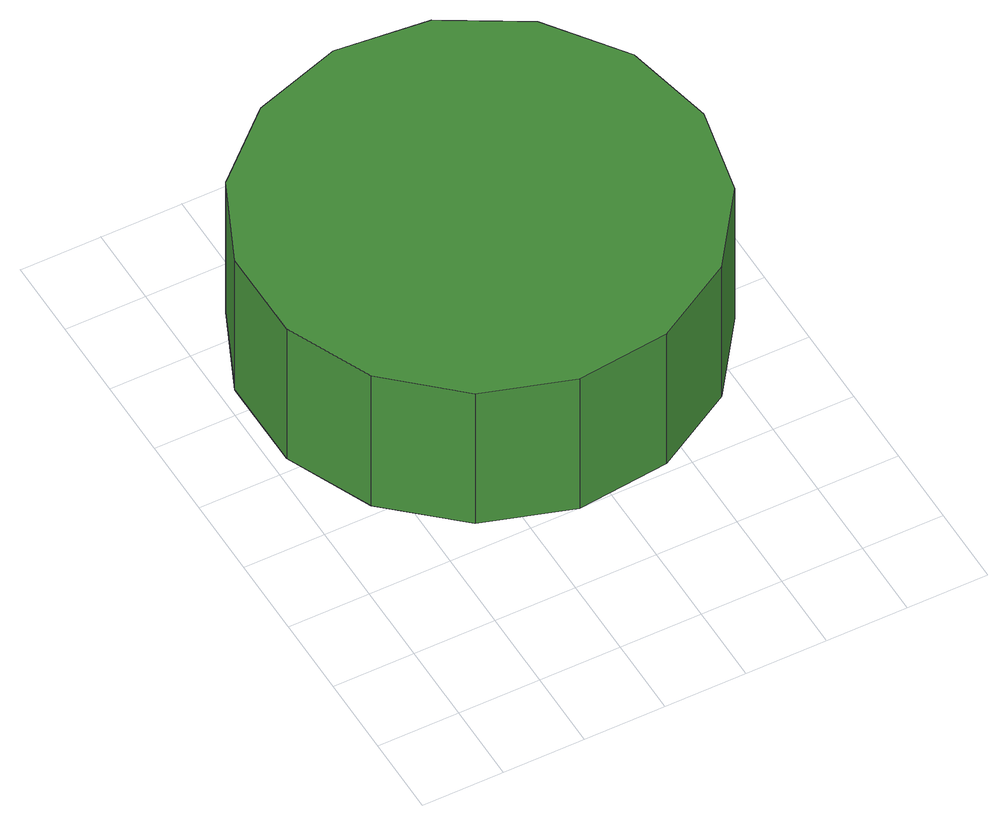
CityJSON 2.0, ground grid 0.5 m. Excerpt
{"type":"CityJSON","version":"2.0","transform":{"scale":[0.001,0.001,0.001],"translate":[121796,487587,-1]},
"CityObjects":{
"tree1":{"type":"SolitaryVegetationObject","attributes":{"function":"something"},"geometry":[{"type":"MultiSurface","lod":"1","boundaries":[[[0,1,2,3,4,5,6,7,8,9,10,11,12,13,14]],[[15,16,17,18,19,20,21,22,23,24,25,26,27,28,29]],[[0,29,28,1]],[[1,28,27,2]],[[2,27,26,3]],[[3,26,25,4]],[[4,25,24,5]],[[5,24,23,6]],[[6,23,22,7]],[[7,22,21,8]],[[8,21,20,9]],[[9,20,19,10]],[[10,19,18,11]],[[11,18,17,12]],[[12,17,16,13]],[[13,16,15,14]],[[14,15,29,0]]]}]}
},
"vertices":[
[2834,2376,1885],[2714,2940,1885],[2375,3407,1885],[1876,3695,1885],[1302,3755,1885],[754,3577,1885],[325,3191,1885],[91,2665,1885],[91,2088,1885],[325,1561,1885],[754,1175,1885],[1302,997,1885],[1876,1058,1885],[2375,1346,1885],[2714,1812,1885],[2714,1812,847],[2375,1346,847],[1876,1058,847],[1302,997,847],[754,1175,847],[325,1561,847],[91,2088,847],[91,2665,847],[325,3191,847],[754,3577,847],[1302,3755,847],[1876,3695,847],[2375,3407,847],[2714,2940,847],[2834,2376,847]
]}
